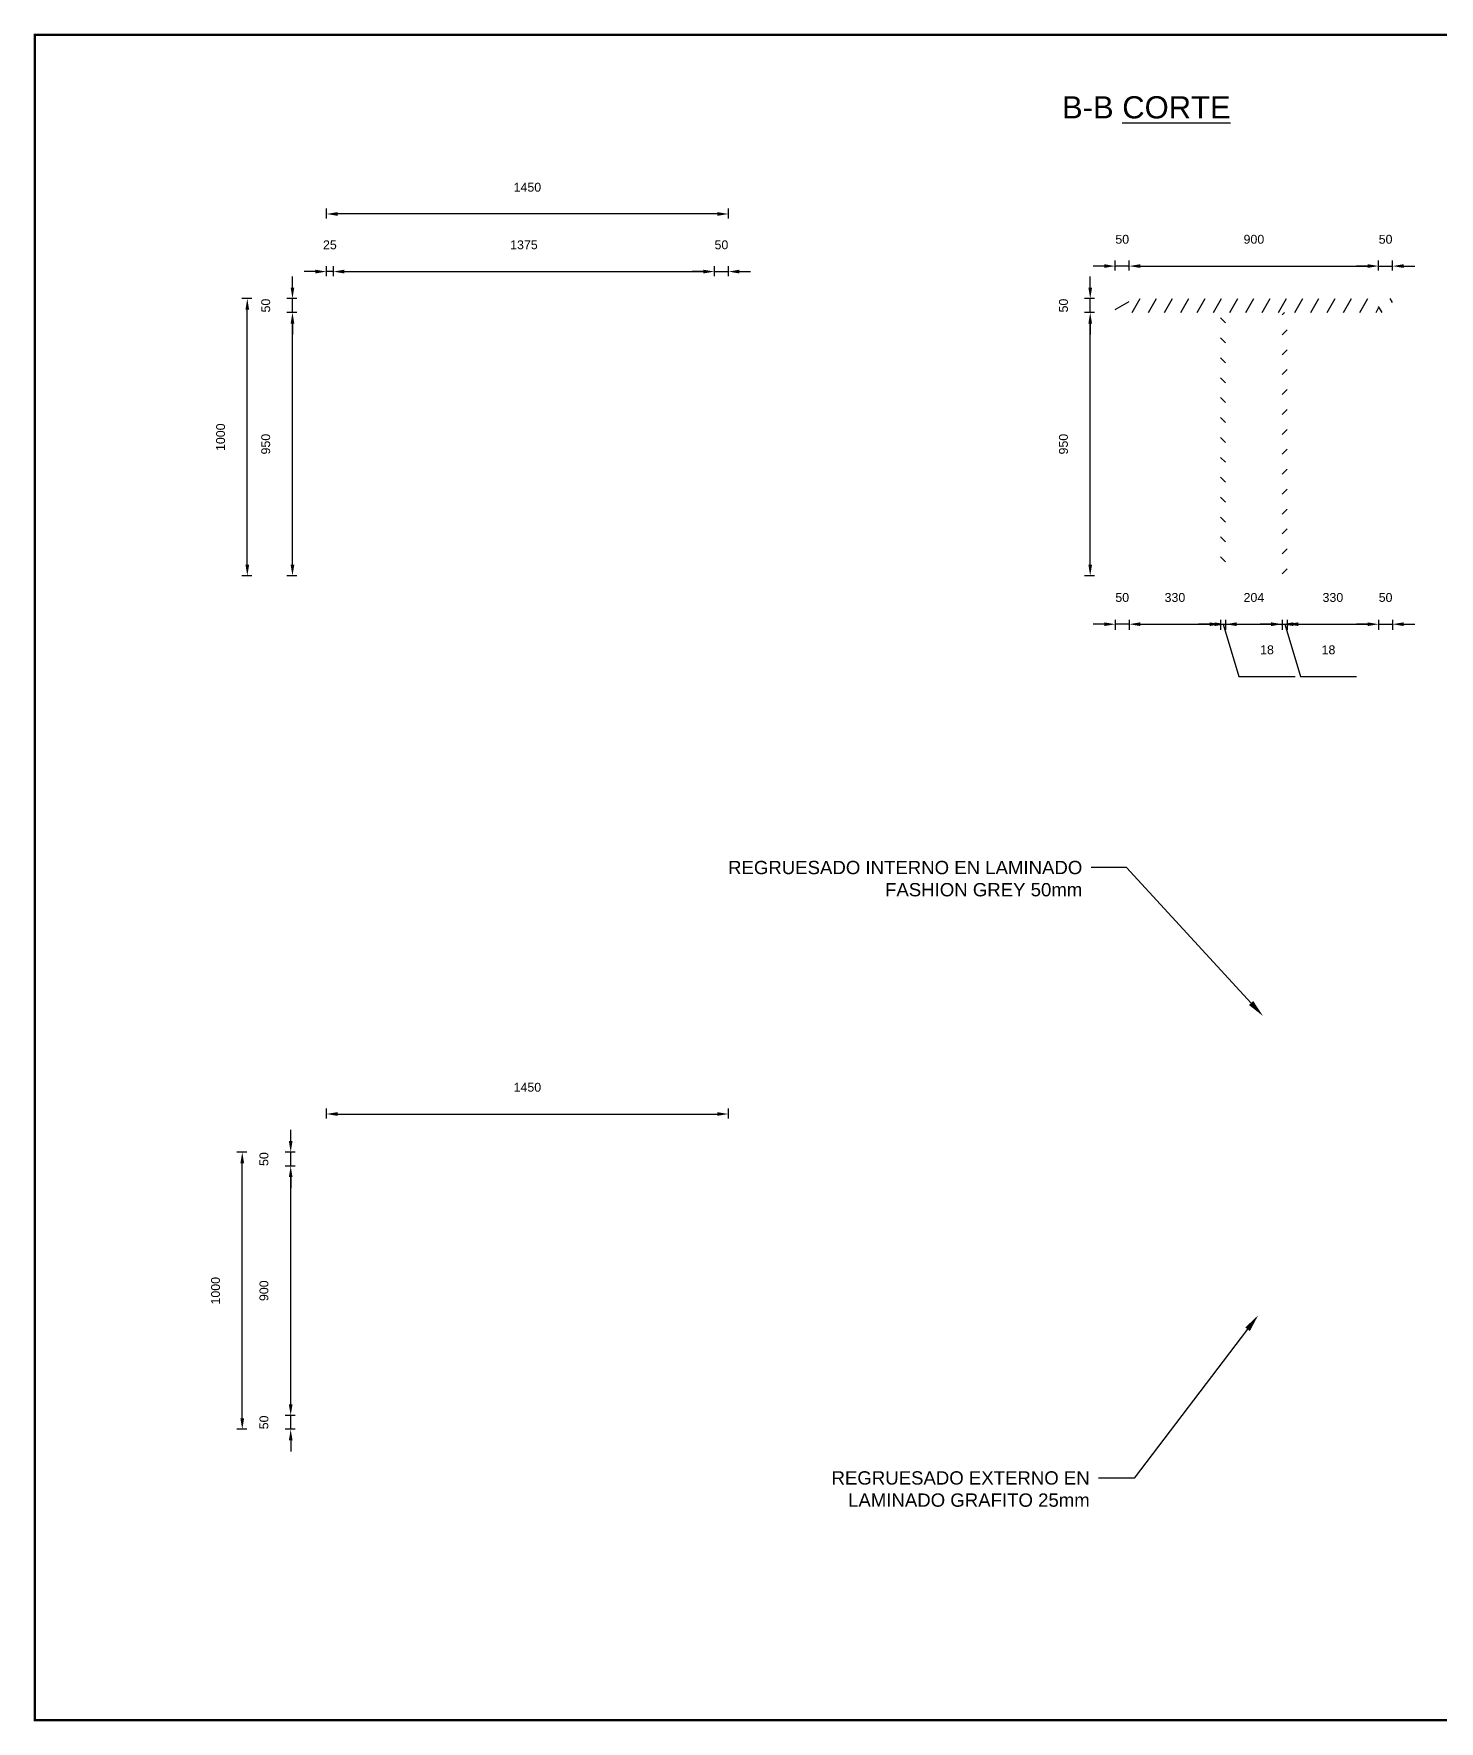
# Paper-space layout 'FFTT' of a CAD drawing. Header units: millimetres. Extents: x 304 to 1470, y -423 to 376.
# Drawn here: x 915.7 to 1232.6, y -4.5 to 376 of the extents above; entities that cross this region are included whole.
import ezdxf
from ezdxf import colors
from ezdxf.entities.mleader import LeaderData, LeaderLine
from ezdxf.enums import TextEntityAlignment as Align
from ezdxf.math import Vec2, Vec3

# ---------------------------------------------------------------- set-up
doc = ezdxf.new("R2010")
doc.units = ezdxf.units.MM
doc.layers.add('MD_Annotation', color=7, linetype='Continuous', lineweight=25)
doc.layers.add('MD_Hatching', color=7, linetype='Continuous', lineweight=25)
doc.layers.add('OH!-Furniture', color=7, linetype='Continuous')
doc.layers.add('OH!-VIÑETA', color=7, linetype='Continuous')
doc.styles.add('Inter', font='GOTHIC.TTF')
doc.styles.get("Standard").update_dxf_attribs({"font": 'arial.ttf'})
doc.dimstyles.new('OH-Layout', dxfattribs={"dimtxt": 2, "dimasz": 2.5, "dimexe": 1.25, "dimexo": 0.625, "dimgap": 5, "dimtad": 1, "dimdec": 0, "dimtxsty": 'Standard', "dimcen": 2.5, "dimclrd": 256, "dimclre": 8, "dimclrt": 256, "dimadec": 0, "dimazin": 0, "dimtfac": 1, "dimtdec": 0, "dimtmove": 0, "dimatfit": 3, "dimfxl": 1, "dimfxlon": 1, "dimarcsym": 0})

# ---------------------------------------------------------------- blocks, each defined once
blk = doc.blocks.new('FFTT')
at = {"layer": 'OH!-VIÑETA', "color": 8, "const_width": 0.5}
blk.add_lwpolyline([(303.81, -4.24), (857.48, -4.24), (857.48, 375.76), (303.81, 375.76)], close=True, dxfattribs=at)
at = {"style": 'Inter'}
for tag, p, height in [('CLIENTE', (823.46, 132.17), 2.5), ('PROYECTO', (824.58, 121.54), 2.5), ('DISEÑADOR', (816.64, 81.44), 1.1), ('FECHA-APROVACION', (826.32, 25.41), 1.15), ('FOLIO-DISEÑO', (826.32, 23.47), 1.15), ('CENTRO-COSTO', (826.2, 19.59), 1.15), ('NOTA-VENTA', (826.2, 21.53), 1.15), ('ESCALA', (822.51, 14.4), 1.1), ('UNIDAD', (845, 14.4), 1.1)]:
    blk.add_attdef(tag, p, '', height=height, dxfattribs=at)
blk.add_attdef('REVISADO', text='', height=1.8, dxfattribs=at).set_placement((835.63, 81.04), align=Align.CENTER)
for tag, height, p in [('FECHA', 1.8, (849.58, 81.9)), ('1/1', 5, (844.46, 6.68)), ('1', 5, (827.63, 5)), ('LAMINA', 1.8, (844.06, 1.21))]:
    blk.add_attdef(tag, text='', height=height, dxfattribs=at).set_placement(p, align=Align.MIDDLE_CENTER)
at = {"style": 'Inter', "flags": 4}
blk.add_attdef('JEFE-PROYECTO', (826.32, 27.36), '', height=1.15, dxfattribs=at)
blk = doc.blocks.new('*D64')
at = {"layer": 'Defpoints', "color": 0, "transparency": 16777216}
for p in [(981.67, 322.38), (981.67, 253.78), (983.23, 253.78)]:
    blk.add_point(p, dxfattribs=at)
at = {"layer": 'OH!-Furniture', "color": 8, "lineweight": -2, "transparency": 16777216}
for p, q in [((981.67, 321.38), (981.67, 323.63)), ((983.23, 321.38), (983.23, 323.63))]:
    blk.add_line(p, q, dxfattribs=at)
at = {"layer": 'OH!-Furniture', "lineweight": -2, "transparency": 16777216}
for p, q in [((979.17, 322.38), (976.67, 322.38)), ((983.23, 322.38), (981.67, 322.38)), ((985.73, 322.38), (988.23, 322.38))]:
    blk.add_line(p, q, dxfattribs=at)
at = {"layer": 'OH!-Furniture', "transparency": 16777216}
for points in [[(979.17, 322.8), (979.17, 321.96), (981.67, 322.38)], [(985.73, 322.8), (985.73, 321.96), (983.23, 322.38)]]:
    blk.add_solid(points, dxfattribs=at)
at = {"layer": 'OH!-Furniture', "transparency": 16777216, "insert": (982.45, 328.4), "char_height": 2, "attachment_point": 5}
blk.add_mtext('25', dxfattribs=at)
blk = doc.blocks.new('*D65')
at = {"layer": 'Defpoints', "color": 0, "transparency": 16777216}
for p in [(1069.17, 322.38), (1069.17, 313.16), (983.23, 253.78)]:
    blk.add_point(p, dxfattribs=at)
at = {"layer": 'OH!-Furniture', "color": 8, "lineweight": -2, "transparency": 16777216}
for p, q in [((983.23, 321.38), (983.23, 323.63)), ((1069.17, 321.38), (1069.17, 323.63))]:
    blk.add_line(p, q, dxfattribs=at)
at = {"layer": 'OH!-Furniture', "lineweight": -2, "transparency": 16777216}
blk.add_line((985.73, 322.38), (1066.67, 322.38), dxfattribs=at)
at = {"layer": 'OH!-Furniture', "transparency": 16777216}
for points in [[(985.73, 322.8), (985.73, 321.96), (983.23, 322.38)], [(1066.67, 322.8), (1066.67, 321.96), (1069.17, 322.38)]]:
    blk.add_solid(points, dxfattribs=at)
at = {"layer": 'OH!-Furniture', "transparency": 16777216, "insert": (1026.2, 328.4), "char_height": 2, "attachment_point": 5}
blk.add_mtext('1375', dxfattribs=at)
blk = doc.blocks.new('*D66')
at = {"layer": 'Defpoints', "color": 0, "transparency": 16777216}
for p in [(1072.3, 322.38), (1072.3, 316.28), (1069.17, 313.16)]:
    blk.add_point(p, dxfattribs=at)
at = {"layer": 'OH!-Furniture', "color": 8, "lineweight": -2, "transparency": 16777216}
for p, q in [((1069.17, 321.38), (1069.17, 323.63)), ((1072.3, 321.38), (1072.3, 323.63))]:
    blk.add_line(p, q, dxfattribs=at)
at = {"layer": 'OH!-Furniture', "lineweight": -2, "transparency": 16777216}
for p, q in [((1066.67, 322.38), (1064.17, 322.38)), ((1069.17, 322.38), (1072.3, 322.38)), ((1074.8, 322.38), (1077.3, 322.38))]:
    blk.add_line(p, q, dxfattribs=at)
at = {"layer": 'OH!-Furniture', "transparency": 16777216}
for points in [[(1066.67, 322.8), (1066.67, 321.96), (1069.17, 322.38)], [(1074.8, 322.8), (1074.8, 321.96), (1072.3, 322.38)]]:
    blk.add_solid(points, dxfattribs=at)
at = {"layer": 'OH!-Furniture', "transparency": 16777216, "insert": (1070.73, 328.4), "char_height": 2, "attachment_point": 5}
blk.add_mtext('50', dxfattribs=at)
blk = doc.blocks.new('*D67')
at = {"layer": 'Defpoints', "color": 0, "transparency": 16777216}
for p in [(981.67, 335.37), (981.67, 316.28), (1072.3, 316.28)]:
    blk.add_point(p, dxfattribs=at)
at = {"layer": 'OH!-Furniture', "color": 8, "lineweight": -2, "transparency": 16777216}
for p, q in [((981.67, 334.37), (981.67, 336.62)), ((1072.3, 334.37), (1072.3, 336.62))]:
    blk.add_line(p, q, dxfattribs=at)
at = {"layer": 'OH!-Furniture', "lineweight": -2, "transparency": 16777216}
blk.add_line((1069.8, 335.37), (984.17, 335.37), dxfattribs=at)
at = {"layer": 'OH!-Furniture', "transparency": 16777216}
for points in [[(984.17, 335.79), (984.17, 334.95), (981.67, 335.37)], [(1069.8, 335.79), (1069.8, 334.95), (1072.3, 335.37)]]:
    blk.add_solid(points, dxfattribs=at)
at = {"layer": 'OH!-Furniture', "transparency": 16777216, "insert": (1026.98, 341.39), "char_height": 2, "attachment_point": 5}
blk.add_mtext('1450', dxfattribs=at)
blk = doc.blocks.new('*D68')
at = {"layer": 'Defpoints', "color": 0, "transparency": 16777216}
for p in [(974.01, 313.16), (983.23, 313.16), (983.23, 253.78)]:
    blk.add_point(p, dxfattribs=at)
at = {"layer": 'OH!-Furniture', "color": 8, "lineweight": -2, "transparency": 16777216}
for p, q in [((975.01, 313.16), (972.76, 313.16)), ((975.01, 253.78), (972.76, 253.78))]:
    blk.add_line(p, q, dxfattribs=at)
at = {"layer": 'OH!-Furniture', "lineweight": -2, "transparency": 16777216}
blk.add_line((974.01, 256.28), (974.01, 310.66), dxfattribs=at)
at = {"layer": 'OH!-Furniture', "transparency": 16777216}
for points in [[(973.6, 310.66), (974.43, 310.66), (974.01, 313.16)], [(973.6, 256.28), (974.43, 256.28), (974.01, 253.78)]]:
    blk.add_solid(points, dxfattribs=at)
at = {"layer": 'OH!-Furniture', "transparency": 16777216, "insert": (967.99, 283.47), "char_height": 2, "attachment_point": 5, "rotation": 90}
blk.add_mtext('950', dxfattribs=at)
blk = doc.blocks.new('*D69')
at = {"layer": 'Defpoints', "color": 0, "transparency": 16777216}
for p in [(974.01, 316.28), (981.67, 316.28), (983.23, 313.16)]:
    blk.add_point(p, dxfattribs=at)
at = {"layer": 'OH!-Furniture', "lineweight": -2, "transparency": 16777216}
for p, q in [((974.01, 318.78), (974.01, 321.28)), ((974.01, 313.16), (974.01, 316.28)), ((974.01, 310.66), (974.01, 308.16))]:
    blk.add_line(p, q, dxfattribs=at)
at = {"layer": 'OH!-Furniture', "color": 8, "lineweight": -2, "transparency": 16777216}
for p, q in [((975.01, 316.28), (972.76, 316.28)), ((975.01, 313.16), (972.76, 313.16))]:
    blk.add_line(p, q, dxfattribs=at)
at = {"layer": 'OH!-Furniture', "transparency": 16777216}
for points in [[(973.6, 318.78), (974.43, 318.78), (974.01, 316.28)], [(973.6, 310.66), (974.43, 310.66), (974.01, 313.16)]]:
    blk.add_solid(points, dxfattribs=at)
at = {"layer": 'OH!-Furniture', "transparency": 16777216, "insert": (967.99, 314.72), "char_height": 2, "attachment_point": 5, "rotation": 90}
blk.add_mtext('50', dxfattribs=at)
blk = doc.blocks.new('*D70')
at = {"layer": 'Defpoints', "color": 0, "transparency": 16777216}
for p in [(963.83, 316.28), (981.67, 316.28), (981.67, 253.78)]:
    blk.add_point(p, dxfattribs=at)
at = {"layer": 'OH!-Furniture', "color": 8, "lineweight": -2, "transparency": 16777216}
for p, q in [((964.83, 316.28), (962.58, 316.28)), ((964.83, 253.78), (962.58, 253.78))]:
    blk.add_line(p, q, dxfattribs=at)
at = {"layer": 'OH!-Furniture', "lineweight": -2, "transparency": 16777216}
blk.add_line((963.83, 256.28), (963.83, 313.78), dxfattribs=at)
at = {"layer": 'OH!-Furniture', "transparency": 16777216}
for points in [[(963.41, 313.78), (964.24, 313.78), (963.83, 316.28)], [(963.41, 256.28), (964.24, 256.28), (963.83, 253.78)]]:
    blk.add_solid(points, dxfattribs=at)
at = {"layer": 'OH!-Furniture', "transparency": 16777216, "insert": (957.81, 285.03), "char_height": 2, "attachment_point": 5, "rotation": 90}
blk.add_mtext('1000', dxfattribs=at)
blk = doc.blocks.new('*D71')
at = {"layer": 'Defpoints', "color": 0, "transparency": 16777216}
for p in [(973.61, 120.7), (981.67, 120.7), (981.67, 64.45)]:
    blk.add_point(p, dxfattribs=at)
at = {"layer": 'OH!-Furniture', "color": 8, "lineweight": -2, "transparency": 16777216}
for p, q in [((974.61, 120.7), (972.36, 120.7)), ((974.61, 64.45), (972.36, 64.45))]:
    blk.add_line(p, q, dxfattribs=at)
at = {"layer": 'OH!-Furniture', "lineweight": -2, "transparency": 16777216}
blk.add_line((973.61, 66.95), (973.61, 118.2), dxfattribs=at)
at = {"layer": 'OH!-Furniture', "transparency": 16777216}
for points in [[(973.2, 118.2), (974.03, 118.2), (973.61, 120.7)], [(973.2, 66.95), (974.03, 66.95), (973.61, 64.45)]]:
    blk.add_solid(points, dxfattribs=at)
at = {"layer": 'OH!-Furniture', "transparency": 16777216, "insert": (967.59, 92.58), "char_height": 2, "attachment_point": 5, "rotation": 90}
blk.add_mtext('900', dxfattribs=at)
blk = doc.blocks.new('*D72')
at = {"layer": 'Defpoints', "color": 0, "transparency": 16777216}
for p in [(973.61, 123.83), (981.67, 123.83), (981.67, 120.7)]:
    blk.add_point(p, dxfattribs=at)
at = {"layer": 'OH!-Furniture', "lineweight": -2, "transparency": 16777216}
for p, q in [((973.61, 126.33), (973.61, 128.83)), ((973.61, 120.7), (973.61, 123.83)), ((973.61, 118.2), (973.61, 115.7))]:
    blk.add_line(p, q, dxfattribs=at)
at = {"layer": 'OH!-Furniture', "color": 8, "lineweight": -2, "transparency": 16777216}
for p, q in [((974.61, 123.83), (972.36, 123.83)), ((974.61, 120.7), (972.36, 120.7))]:
    blk.add_line(p, q, dxfattribs=at)
at = {"layer": 'OH!-Furniture', "transparency": 16777216}
for points in [[(973.2, 126.33), (974.03, 126.33), (973.61, 123.83)], [(973.2, 118.2), (974.03, 118.2), (973.61, 120.7)]]:
    blk.add_solid(points, dxfattribs=at)
at = {"layer": 'OH!-Furniture', "transparency": 16777216, "insert": (967.59, 122.26), "char_height": 2, "attachment_point": 5, "rotation": 90}
blk.add_mtext('50', dxfattribs=at)
blk = doc.blocks.new('*D73')
at = {"layer": 'Defpoints', "color": 0, "transparency": 16777216}
for p in [(973.61, 64.45), (981.67, 64.45), (981.67, 61.33)]:
    blk.add_point(p, dxfattribs=at)
at = {"layer": 'OH!-Furniture', "lineweight": -2, "transparency": 16777216}
for p, q in [((973.61, 66.95), (973.61, 69.45)), ((973.61, 61.33), (973.61, 64.45)), ((973.61, 58.83), (973.61, 56.33))]:
    blk.add_line(p, q, dxfattribs=at)
at = {"layer": 'OH!-Furniture', "color": 8, "lineweight": -2, "transparency": 16777216}
for p, q in [((974.61, 64.45), (972.36, 64.45)), ((974.61, 61.33), (972.36, 61.33))]:
    blk.add_line(p, q, dxfattribs=at)
at = {"layer": 'OH!-Furniture', "transparency": 16777216}
for points in [[(973.2, 66.95), (974.03, 66.95), (973.61, 64.45)], [(973.2, 58.83), (974.03, 58.83), (973.61, 61.33)]]:
    blk.add_solid(points, dxfattribs=at)
at = {"layer": 'OH!-Furniture', "transparency": 16777216, "insert": (967.59, 62.89), "char_height": 2, "attachment_point": 5, "rotation": 90}
blk.add_mtext('50', dxfattribs=at)
blk = doc.blocks.new('*D74')
at = {"layer": 'Defpoints', "color": 0, "transparency": 16777216}
for p in [(1072.3, 132.43), (981.67, 123.83), (1072.3, 123.83)]:
    blk.add_point(p, dxfattribs=at)
at = {"layer": 'OH!-Furniture', "color": 8, "lineweight": -2, "transparency": 16777216}
for p, q in [((981.67, 131.43), (981.67, 133.68)), ((1072.3, 131.43), (1072.3, 133.68))]:
    blk.add_line(p, q, dxfattribs=at)
at = {"layer": 'OH!-Furniture', "lineweight": -2, "transparency": 16777216}
blk.add_line((984.17, 132.43), (1069.8, 132.43), dxfattribs=at)
at = {"layer": 'OH!-Furniture', "transparency": 16777216}
for points in [[(984.17, 132.85), (984.17, 132.01), (981.67, 132.43)], [(1069.8, 132.85), (1069.8, 132.01), (1072.3, 132.43)]]:
    blk.add_solid(points, dxfattribs=at)
at = {"layer": 'OH!-Furniture', "transparency": 16777216, "insert": (1026.98, 138.45), "char_height": 2, "attachment_point": 5}
blk.add_mtext('1450', dxfattribs=at)
blk = doc.blocks.new('*D75')
at = {"layer": 'Defpoints', "color": 0, "transparency": 16777216}
for p in [(962.69, 123.83), (981.67, 123.83), (981.67, 61.33)]:
    blk.add_point(p, dxfattribs=at)
at = {"layer": 'OH!-Furniture', "color": 8, "lineweight": -2, "transparency": 16777216}
for p, q in [((963.69, 123.83), (961.44, 123.83)), ((963.69, 61.33), (961.44, 61.33))]:
    blk.add_line(p, q, dxfattribs=at)
at = {"layer": 'OH!-Furniture', "lineweight": -2, "transparency": 16777216}
blk.add_line((962.69, 63.83), (962.69, 121.33), dxfattribs=at)
at = {"layer": 'OH!-Furniture', "transparency": 16777216}
for points in [[(962.27, 121.33), (963.11, 121.33), (962.69, 123.83)], [(962.27, 63.83), (963.11, 63.83), (962.69, 61.33)]]:
    blk.add_solid(points, dxfattribs=at)
at = {"layer": 'OH!-Furniture', "transparency": 16777216, "insert": (956.67, 92.58), "char_height": 2, "attachment_point": 5, "rotation": 90}
blk.add_mtext('1000', dxfattribs=at)
blk = doc.blocks.new('*D76')
at = {"layer": 'Defpoints', "color": 0, "transparency": 16777216}
for p in [(1153.88, 313.16), (1159.54, 313.16), (1159.54, 253.78)]:
    blk.add_point(p, dxfattribs=at)
at = {"layer": 'OH!-Furniture', "color": 8, "lineweight": -2, "transparency": 16777216}
for p, q in [((1154.88, 313.16), (1152.63, 313.16)), ((1154.88, 253.78), (1152.63, 253.78))]:
    blk.add_line(p, q, dxfattribs=at)
at = {"layer": 'OH!-Furniture', "lineweight": -2, "transparency": 16777216}
blk.add_line((1153.88, 256.28), (1153.88, 310.66), dxfattribs=at)
at = {"layer": 'OH!-Furniture', "transparency": 16777216}
for points in [[(1153.47, 310.66), (1154.3, 310.66), (1153.88, 313.16)], [(1153.47, 256.28), (1154.3, 256.28), (1153.88, 253.78)]]:
    blk.add_solid(points, dxfattribs=at)
at = {"layer": 'OH!-Furniture', "transparency": 16777216, "insert": (1147.86, 283.47), "char_height": 2, "attachment_point": 5, "rotation": 90}
blk.add_mtext('950', dxfattribs=at)
blk = doc.blocks.new('*D77')
at = {"layer": 'Defpoints', "color": 0, "transparency": 16777216}
for p in [(1153.88, 316.28), (1159.54, 316.28), (1159.54, 313.16)]:
    blk.add_point(p, dxfattribs=at)
at = {"layer": 'OH!-Furniture', "lineweight": -2, "transparency": 16777216}
for p, q in [((1153.88, 318.78), (1153.88, 321.28)), ((1153.88, 313.16), (1153.88, 316.28)), ((1153.88, 310.66), (1153.88, 308.16))]:
    blk.add_line(p, q, dxfattribs=at)
at = {"layer": 'OH!-Furniture', "color": 8, "lineweight": -2, "transparency": 16777216}
for p, q in [((1154.88, 316.28), (1152.63, 316.28)), ((1154.88, 313.16), (1152.63, 313.16))]:
    blk.add_line(p, q, dxfattribs=at)
at = {"layer": 'OH!-Furniture', "transparency": 16777216}
for points in [[(1153.47, 318.78), (1154.3, 318.78), (1153.88, 316.28)], [(1153.47, 310.66), (1154.3, 310.66), (1153.88, 313.16)]]:
    blk.add_solid(points, dxfattribs=at)
at = {"layer": 'OH!-Furniture', "transparency": 16777216, "insert": (1147.86, 314.72), "char_height": 2, "attachment_point": 5, "rotation": 90}
blk.add_mtext('50', dxfattribs=at)
blk = doc.blocks.new('*D78')
at = {"layer": 'Defpoints', "color": 0, "transparency": 16777216}
for p in [(1159.54, 323.62), (1159.54, 316.28), (1162.67, 316.28)]:
    blk.add_point(p, dxfattribs=at)
at = {"layer": 'OH!-Furniture', "lineweight": -2, "transparency": 16777216}
for p, q in [((1157.04, 323.62), (1154.54, 323.62)), ((1162.67, 323.62), (1159.54, 323.62)), ((1165.17, 323.62), (1167.67, 323.62))]:
    blk.add_line(p, q, dxfattribs=at)
at = {"layer": 'OH!-Furniture', "color": 8, "lineweight": -2, "transparency": 16777216}
for p, q in [((1159.54, 322.62), (1159.54, 324.87)), ((1162.67, 322.62), (1162.67, 324.87))]:
    blk.add_line(p, q, dxfattribs=at)
at = {"layer": 'OH!-Furniture', "transparency": 16777216}
for points in [[(1157.04, 324.04), (1157.04, 323.21), (1159.54, 323.62)], [(1165.17, 324.04), (1165.17, 323.21), (1162.67, 323.62)]]:
    blk.add_solid(points, dxfattribs=at)
at = {"layer": 'OH!-Furniture', "transparency": 16777216, "insert": (1161.1, 329.65), "char_height": 2, "attachment_point": 5}
blk.add_mtext('50', dxfattribs=at)
blk = doc.blocks.new('*D79')
at = {"layer": 'Defpoints', "color": 0, "transparency": 16777216}
for p in [(1218.92, 323.62), (1162.67, 316.28), (1218.92, 314.72)]:
    blk.add_point(p, dxfattribs=at)
at = {"layer": 'OH!-Furniture', "color": 8, "lineweight": -2, "transparency": 16777216}
for p, q in [((1162.67, 322.62), (1162.67, 324.87)), ((1218.92, 322.62), (1218.92, 324.87))]:
    blk.add_line(p, q, dxfattribs=at)
at = {"layer": 'OH!-Furniture', "lineweight": -2, "transparency": 16777216}
blk.add_line((1165.17, 323.62), (1216.42, 323.62), dxfattribs=at)
at = {"layer": 'OH!-Furniture', "transparency": 16777216}
for points in [[(1165.17, 324.04), (1165.17, 323.21), (1162.67, 323.62)], [(1216.42, 324.04), (1216.42, 323.21), (1218.92, 323.62)]]:
    blk.add_solid(points, dxfattribs=at)
at = {"layer": 'OH!-Furniture', "transparency": 16777216, "insert": (1190.79, 329.65), "char_height": 2, "attachment_point": 5}
blk.add_mtext('900', dxfattribs=at)
blk = doc.blocks.new('*D80')
at = {"layer": 'Defpoints', "color": 0, "transparency": 16777216}
for p in [(1222.04, 323.62), (1222.04, 316.28), (1218.92, 314.72)]:
    blk.add_point(p, dxfattribs=at)
at = {"layer": 'OH!-Furniture', "lineweight": -2, "transparency": 16777216}
for p, q in [((1216.42, 323.62), (1213.92, 323.62)), ((1218.92, 323.62), (1222.04, 323.62)), ((1224.54, 323.62), (1227.04, 323.62))]:
    blk.add_line(p, q, dxfattribs=at)
at = {"layer": 'OH!-Furniture', "color": 8, "lineweight": -2, "transparency": 16777216}
for p, q in [((1218.92, 322.62), (1218.92, 324.87)), ((1222.04, 322.62), (1222.04, 324.87))]:
    blk.add_line(p, q, dxfattribs=at)
at = {"layer": 'OH!-Furniture', "transparency": 16777216}
for points in [[(1216.42, 324.04), (1216.42, 323.21), (1218.92, 323.62)], [(1224.54, 324.04), (1224.54, 323.21), (1222.04, 323.62)]]:
    blk.add_solid(points, dxfattribs=at)
at = {"layer": 'OH!-Furniture', "transparency": 16777216, "insert": (1220.48, 329.65), "char_height": 2, "attachment_point": 5}
blk.add_mtext('50', dxfattribs=at)
blk = doc.blocks.new('*D81')
at = {"layer": 'Defpoints', "color": 0, "transparency": 16777216}
for p in [(1162.67, 253.78), (1183.29, 253.78), (1183.29, 242.87)]:
    blk.add_point(p, dxfattribs=at)
at = {"layer": 'OH!-Furniture', "color": 8, "lineweight": -2, "transparency": 16777216}
for p, q in [((1162.67, 243.87), (1162.67, 241.62)), ((1183.29, 243.87), (1183.29, 241.62))]:
    blk.add_line(p, q, dxfattribs=at)
at = {"layer": 'OH!-Furniture', "lineweight": -2, "transparency": 16777216}
blk.add_line((1165.17, 242.87), (1180.79, 242.87), dxfattribs=at)
at = {"layer": 'OH!-Furniture', "transparency": 16777216}
for points in [[(1165.17, 243.29), (1165.17, 242.45), (1162.67, 242.87)], [(1180.79, 243.29), (1180.79, 242.45), (1183.29, 242.87)]]:
    blk.add_solid(points, dxfattribs=at)
at = {"layer": 'OH!-Furniture', "transparency": 16777216, "insert": (1172.98, 248.89), "char_height": 2, "attachment_point": 5}
blk.add_mtext('330', dxfattribs=at)
blk = doc.blocks.new('*D82')
at = {"layer": 'Defpoints', "color": 0, "transparency": 16777216}
for p in [(1183.29, 253.78), (1184.42, 253.78), (1184.42, 242.87)]:
    blk.add_point(p, dxfattribs=at)
at = {"layer": 'OH!-Furniture', "color": 8, "lineweight": -2, "transparency": 16777216}
for p, q in [((1183.29, 243.87), (1183.29, 241.62)), ((1184.42, 243.87), (1184.42, 241.62))]:
    blk.add_line(p, q, dxfattribs=at)
at = {"layer": 'OH!-Furniture', "lineweight": -2, "transparency": 16777216}
for p, q in [((1180.79, 242.87), (1178.29, 242.87)), ((1183.29, 242.87), (1184.42, 242.87)), ((1183.29, 242.87), (1184.42, 242.87)), ((1183.85, 242.87), (1187.4, 231.06)), ((1186.92, 242.87), (1189.42, 242.87)), ((1187.4, 231.06), (1200.08, 231.06))]:
    blk.add_line(p, q, dxfattribs=at)
at = {"layer": 'OH!-Furniture', "transparency": 16777216}
for points in [[(1180.79, 243.29), (1180.79, 242.45), (1183.29, 242.87)], [(1186.92, 243.29), (1186.92, 242.45), (1184.42, 242.87)]]:
    blk.add_solid(points, dxfattribs=at)
at = {"layer": 'OH!-Furniture', "transparency": 16777216, "insert": (1193.74, 237.08), "char_height": 2, "attachment_point": 5}
blk.add_mtext('18', dxfattribs=at)
blk = doc.blocks.new('*D83')
at = {"layer": 'Defpoints', "color": 0, "transparency": 16777216}
for p in [(1184.42, 253.78), (1197.17, 253.78), (1197.17, 242.87)]:
    blk.add_point(p, dxfattribs=at)
at = {"layer": 'OH!-Furniture', "color": 8, "lineweight": -2, "transparency": 16777216}
for p, q in [((1184.42, 243.87), (1184.42, 241.62)), ((1197.17, 243.87), (1197.17, 241.62))]:
    blk.add_line(p, q, dxfattribs=at)
at = {"layer": 'OH!-Furniture', "lineweight": -2, "transparency": 16777216}
for p, q in [((1181.92, 242.87), (1179.42, 242.87)), ((1184.42, 242.87), (1197.17, 242.87)), ((1199.67, 242.87), (1202.17, 242.87))]:
    blk.add_line(p, q, dxfattribs=at)
at = {"layer": 'OH!-Furniture', "transparency": 16777216}
for points in [[(1181.92, 243.29), (1181.92, 242.45), (1184.42, 242.87)], [(1199.67, 243.29), (1199.67, 242.45), (1197.17, 242.87)]]:
    blk.add_solid(points, dxfattribs=at)
at = {"layer": 'OH!-Furniture', "transparency": 16777216, "insert": (1190.79, 248.89), "char_height": 2, "attachment_point": 5}
blk.add_mtext('204', dxfattribs=at)
blk = doc.blocks.new('*D84')
at = {"layer": 'Defpoints', "color": 0, "transparency": 16777216}
for p in [(1197.17, 253.78), (1198.29, 253.78), (1198.29, 242.87)]:
    blk.add_point(p, dxfattribs=at)
at = {"layer": 'OH!-Furniture', "color": 8, "lineweight": -2, "transparency": 16777216}
for p, q in [((1197.17, 243.87), (1197.17, 241.62)), ((1198.29, 243.87), (1198.29, 241.62))]:
    blk.add_line(p, q, dxfattribs=at)
at = {"layer": 'OH!-Furniture', "lineweight": -2, "transparency": 16777216}
for p, q in [((1194.67, 242.87), (1192.17, 242.87)), ((1197.17, 242.87), (1198.29, 242.87)), ((1197.17, 242.87), (1198.29, 242.87)), ((1197.73, 242.87), (1201.27, 231.06)), ((1200.79, 242.87), (1203.29, 242.87)), ((1201.27, 231.06), (1213.95, 231.06))]:
    blk.add_line(p, q, dxfattribs=at)
at = {"layer": 'OH!-Furniture', "transparency": 16777216}
for points in [[(1194.67, 243.29), (1194.67, 242.45), (1197.17, 242.87)], [(1200.79, 243.29), (1200.79, 242.45), (1198.29, 242.87)]]:
    blk.add_solid(points, dxfattribs=at)
at = {"layer": 'OH!-Furniture', "transparency": 16777216, "insert": (1207.61, 237.08), "char_height": 2, "attachment_point": 5}
blk.add_mtext('18', dxfattribs=at)
blk = doc.blocks.new('*D85')
at = {"layer": 'Defpoints', "color": 0, "transparency": 16777216}
for p in [(1198.29, 253.78), (1218.92, 253.78), (1218.92, 242.87)]:
    blk.add_point(p, dxfattribs=at)
at = {"layer": 'OH!-Furniture', "color": 8, "lineweight": -2, "transparency": 16777216}
for p, q in [((1198.29, 243.87), (1198.29, 241.62)), ((1218.92, 243.87), (1218.92, 241.62))]:
    blk.add_line(p, q, dxfattribs=at)
at = {"layer": 'OH!-Furniture', "lineweight": -2, "transparency": 16777216}
blk.add_line((1200.79, 242.87), (1216.42, 242.87), dxfattribs=at)
at = {"layer": 'OH!-Furniture', "transparency": 16777216}
for points in [[(1200.79, 243.29), (1200.79, 242.45), (1198.29, 242.87)], [(1216.42, 243.29), (1216.42, 242.45), (1218.92, 242.87)]]:
    blk.add_solid(points, dxfattribs=at)
at = {"layer": 'OH!-Furniture', "transparency": 16777216, "insert": (1208.6, 248.89), "char_height": 2, "attachment_point": 5}
blk.add_mtext('330', dxfattribs=at)
blk = doc.blocks.new('*D86')
at = {"layer": 'Defpoints', "color": 0, "transparency": 16777216}
for p in [(1218.92, 253.78), (1222.04, 253.78), (1222.04, 242.87)]:
    blk.add_point(p, dxfattribs=at)
at = {"layer": 'OH!-Furniture', "color": 8, "lineweight": -2, "transparency": 16777216}
for p, q in [((1218.92, 243.87), (1218.92, 241.62)), ((1222.04, 243.87), (1222.04, 241.62))]:
    blk.add_line(p, q, dxfattribs=at)
at = {"layer": 'OH!-Furniture', "lineweight": -2, "transparency": 16777216}
for p, q in [((1216.42, 242.87), (1213.92, 242.87)), ((1218.92, 242.87), (1222.04, 242.87)), ((1224.54, 242.87), (1227.04, 242.87))]:
    blk.add_line(p, q, dxfattribs=at)
at = {"layer": 'OH!-Furniture', "transparency": 16777216}
for points in [[(1216.42, 243.29), (1216.42, 242.45), (1218.92, 242.87)], [(1224.54, 243.29), (1224.54, 242.45), (1222.04, 242.87)]]:
    blk.add_solid(points, dxfattribs=at)
at = {"layer": 'OH!-Furniture', "transparency": 16777216, "insert": (1220.48, 248.89), "char_height": 2, "attachment_point": 5}
blk.add_mtext('50', dxfattribs=at)
blk = doc.blocks.new('*D87')
at = {"layer": 'Defpoints', "color": 0, "transparency": 16777216}
for p in [(1159.54, 253.78), (1162.67, 253.78), (1159.54, 242.87)]:
    blk.add_point(p, dxfattribs=at)
at = {"layer": 'OH!-Furniture', "color": 8, "lineweight": -2, "transparency": 16777216}
for p, q in [((1159.54, 243.87), (1159.54, 241.62)), ((1162.67, 243.87), (1162.67, 241.62))]:
    blk.add_line(p, q, dxfattribs=at)
at = {"layer": 'OH!-Furniture', "lineweight": -2, "transparency": 16777216}
for p, q in [((1157.04, 242.87), (1154.54, 242.87)), ((1162.67, 242.87), (1159.54, 242.87)), ((1165.17, 242.87), (1167.67, 242.87))]:
    blk.add_line(p, q, dxfattribs=at)
at = {"layer": 'OH!-Furniture', "transparency": 16777216}
for points in [[(1157.04, 243.29), (1157.04, 242.45), (1159.54, 242.87)], [(1165.17, 243.29), (1165.17, 242.45), (1162.67, 242.87)]]:
    blk.add_solid(points, dxfattribs=at)
at = {"layer": 'OH!-Furniture', "transparency": 16777216, "insert": (1161.1, 248.89), "char_height": 2, "attachment_point": 5}
blk.add_mtext('50', dxfattribs=at)

psp = doc.layouts.new('FFTT')

# ---------------------------------------------------------------- hatches: boundary and pattern name
at = {"layer": 'MD_Hatching'}
h = psp.add_hatch(dxfattribs=at)
h.set_pattern_fill('ANSI31', color=256, angle=-15, style=0)
h.paths.add_polyline_path([(1159.54, 316.281), (1159.54, 313.156), (1162.665, 313.156), (1162.665, 316.281)], flags=0)
h = psp.add_hatch(dxfattribs=at)
h.set_pattern_fill('ANSI31', color=256, angle=15, style=0)
h.paths.add_polyline_path([(1218.915, 313.156), (1218.915, 316.281), (1162.665, 316.281), (1162.665, 313.156), (1183.29, 313.156), (1184.415, 313.156), (1197.165, 313.156), (1198.29, 313.156)], flags=0)
h = psp.add_hatch(dxfattribs=at)
h.set_pattern_fill('ANSI31', color=256, angle=75, style=0)
h.paths.add_polyline_path([(1218.915, 316.281), (1218.915, 313.156), (1222.04, 313.156), (1222.04, 316.281)], flags=0)
h = psp.add_hatch(dxfattribs=at)
h.set_pattern_fill('ANSI31', color=256, angle=90, style=0)
h.paths.add_polyline_path([(1184.415, 253.781), (1184.415, 313.156), (1183.29, 313.156), (1183.29, 253.781)], flags=0)
h = psp.add_hatch(dxfattribs=at)
h.set_pattern_fill('ANSI31', color=256, style=0)
h.paths.add_polyline_path([(1198.29, 253.781), (1198.29, 313.156), (1197.165, 313.156), (1197.165, 253.781)], flags=0)

# ---------------------------------------------------------------- block references
at = {"layer": 'OH!-Furniture'}
psp.add_blockref('FFTT', (612.118, 0), dxfattribs=at)

# ---------------------------------------------------------------- texts
at = {"layer": 'MD_Annotation', "insert": (1166.538, 356.846), "char_height": 5, "width": 39.64529, "attachment_point": 8}
psp.add_mtext('B-B {\\LCORTE}', dxfattribs=at)

# ---------------------------------------------------------------- dimensions: what is measured, and where the dimension line sits
at = {"layer": 'OH!-Furniture'}
for base, p1, p2, override, picture, middle in [((981.672, 335.37), (1072.297, 316.281), (981.672, 316.281), {"dimlfac": -16}, '*D67', (1026.985, 341.392)), ((1069.172, 322.379), (983.235, 253.781), (1069.172, 313.156), {"dimlfac": -16, "dimtmove": 1}, '*D65', (1026.204, 328.401)), ((1218.915, 323.624), (1162.665, 316.281), (1218.915, 314.719), {"dimlfac": -16, "dimtmove": 1}, '*D79', (1190.79, 329.645)), ((1183.29, 242.871), (1162.665, 253.781), (1183.29, 253.781), {"dimlfac": -16}, '*D81', (1172.978, 248.893)), ((1184.415, 242.871), (1183.29, 253.781), (1184.415, 253.781), {"dimlfac": -16, "dimtmove": 1}, '*D82', (1192.397, 237.079)), ((1198.29, 242.871), (1197.165, 253.781), (1198.29, 253.781), {"dimlfac": -16, "dimtmove": 1}, '*D84', (1206.272, 237.079)), ((1218.915, 242.871), (1198.29, 253.781), (1218.915, 253.781), {"dimlfac": -16, "dimtmove": 1}, '*D85', (1208.603, 248.893)), ((1072.297, 132.431), (981.672, 123.826), (1072.297, 123.826), {"dimlfac": -16}, '*D74', (1026.985, 138.452))]:
    dim = psp.add_linear_dim(base=base, p1=p1, p2=p2, dimstyle='OH-Layout', override=override, dxfattribs=at)
    dim.commit()
    dim.dimension.update_dxf_attribs({"geometry": picture, "text_midpoint": middle})
for base, p1, p2, override, picture, middle in [((981.672, 322.379), (983.235, 253.781), (981.672, 253.781), {"dimlfac": -16}, '*D64', (982.454, 322.379)), ((1072.297, 322.379), (1069.172, 313.156), (1072.297, 316.281), {"dimlfac": -16, "dimtmove": 1}, '*D66', (1070.735, 322.379)), ((1159.54, 323.624), (1162.665, 316.281), (1159.54, 316.281), {"dimlfac": -16}, '*D78', (1161.103, 323.624)), ((1222.04, 323.624), (1218.915, 314.719), (1222.04, 316.281), {"dimlfac": -16, "dimtmove": 1}, '*D80', (1220.478, 323.624)), ((1159.54, 242.871), (1162.665, 253.781), (1159.54, 253.781), {"dimlfac": -16, "dimtmove": 1}, '*D87', (1161.103, 242.871)), ((1197.165, 242.871), (1184.415, 253.781), (1197.165, 253.781), {"dimlfac": -16, "dimtmove": 1}, '*D83', (1190.79, 242.871)), ((1222.04, 242.871), (1218.915, 253.781), (1222.04, 253.781), {"dimlfac": -16, "dimtmove": 1}, '*D86', (1220.478, 242.871))]:
    dim = psp.add_linear_dim(base=base, p1=p1, p2=p2, dimstyle='OH-Layout', override=override, dxfattribs=at)
    dim.commit()
    dim.dimension.update_dxf_attribs({"geometry": picture, "text_midpoint": middle, "dimtype": 160})
for base, p1, p2, override, picture, middle in [((974.012, 316.281), (983.235, 313.156), (981.672, 316.281), {"dimlfac": -16, "dimtmove": 1}, '*D69', (974.012, 314.719)), ((1153.883, 316.281), (1159.54, 313.156), (1159.54, 316.281), {"dimlfac": -16, "dimtmove": 1}, '*D77', (1153.883, 314.719)), ((973.612, 123.826), (981.672, 120.701), (981.672, 123.826), {"dimlfac": -16, "dimtmove": 1}, '*D72', (973.612, 122.264)), ((973.612, 64.451), (981.672, 61.326), (981.672, 64.451), {"dimlfac": -16}, '*D73', (973.612, 62.889))]:
    dim = psp.add_linear_dim(base=base, p1=p1, p2=p2, angle=90, dimstyle='OH-Layout', override=override, dxfattribs=at)
    dim.commit()
    dim.dimension.update_dxf_attribs({"geometry": picture, "text_midpoint": middle, "dimtype": 160})
for base, p1, p2, picture, middle in [((963.827, 316.281), (981.672, 253.781), (981.672, 316.281), '*D70', (957.805, 285.031)), ((974.012, 313.156), (983.235, 253.781), (983.235, 313.156), '*D68', (967.991, 283.469)), ((1153.883, 313.156), (1159.54, 253.781), (1159.54, 313.156), '*D76', (1147.861, 283.469)), ((962.69, 123.826), (981.672, 61.326), (981.672, 123.826), '*D75', (956.669, 92.576)), ((973.612, 120.701), (981.672, 64.451), (981.672, 120.701), '*D71', (967.591, 92.576))]:
    dim = psp.add_linear_dim(base=base, p1=p1, p2=p2, angle=90, dimstyle='OH-Layout', override={"dimlfac": -16}, dxfattribs=at)
    dim.commit()
    dim.dimension.update_dxf_attribs({"geometry": picture, "text_midpoint": middle})

# ---------------------------------------------------------------- leaders
ml = psp.add_multileader_mtext('Standard', dxfattribs=at)
ml.set_content('REGRUESADO INTERNO EN LAMINADO\\PFASHION GREY 50mm', color=256)
ml.set_leader_properties()
ml.build(insert=Vec2(0, 0))
ctx = ml.context
ctx.base_point, ctx.char_height, ctx.plane_origin = Vec3(1070.744, 187.983), 3, Vec3(1192.862, 154.51)
ctx.text_align_type = 2
notes = []
notes.append((ctx, [(0, (1, 1, 0), (1162.099, 187.983), (-1, 0), 8, [(0, [(1192.862, 154.51)], 0, [])])]))
ctx.mtext.insert, ctx.mtext.alignment, ctx.mtext.flow_direction = Vec3(1152.099, 189.509), 3, 5
ml = psp.add_multileader_mtext('Standard', dxfattribs=at)
ml.set_content('REGRUESADO EXTERNO EN\\PLAMINADO GRAFITO 25mm', color=256)
ml.set_leader_properties()
ml.build(insert=Vec2(0, 0))
ctx = ml.context
ctx.base_point, ctx.char_height, ctx.plane_origin = Vec3(1094.226, 50.348), 3, Vec3(1191.784, 87.073)
ctx.text_align_type = 2
notes.append((ctx, [(0, (1, 1, 0), (1163.77, 50.348), (-1, 0), 8, [(0, [(1191.784, 87.073)], 0, [])])]))
ctx.mtext.insert, ctx.mtext.alignment, ctx.mtext.flow_direction = Vec3(1153.77, 51.874), 3, 5
for ctx, leaders in notes:
    for number, flags, end, landing, length, lines in leaders:
        leader = LeaderData()
        leader.index, (leader.has_last_leader_line, leader.has_dogleg_vector, leader.attachment_direction) = number, flags
        leader.last_leader_point, leader.dogleg_vector, leader.dogleg_length = Vec3(end), Vec3(landing), length
        for number, points, colour, breaks in lines:
            line = LeaderLine()
            line.index, line.vertices, line.color, line.breaks = number, Vec3.list(points), colors.encode_raw_color(colour), breaks
            leader.lines.append(line)
        ctx.leaders.append(leader)

doc.saveas('drawing.dxf')
